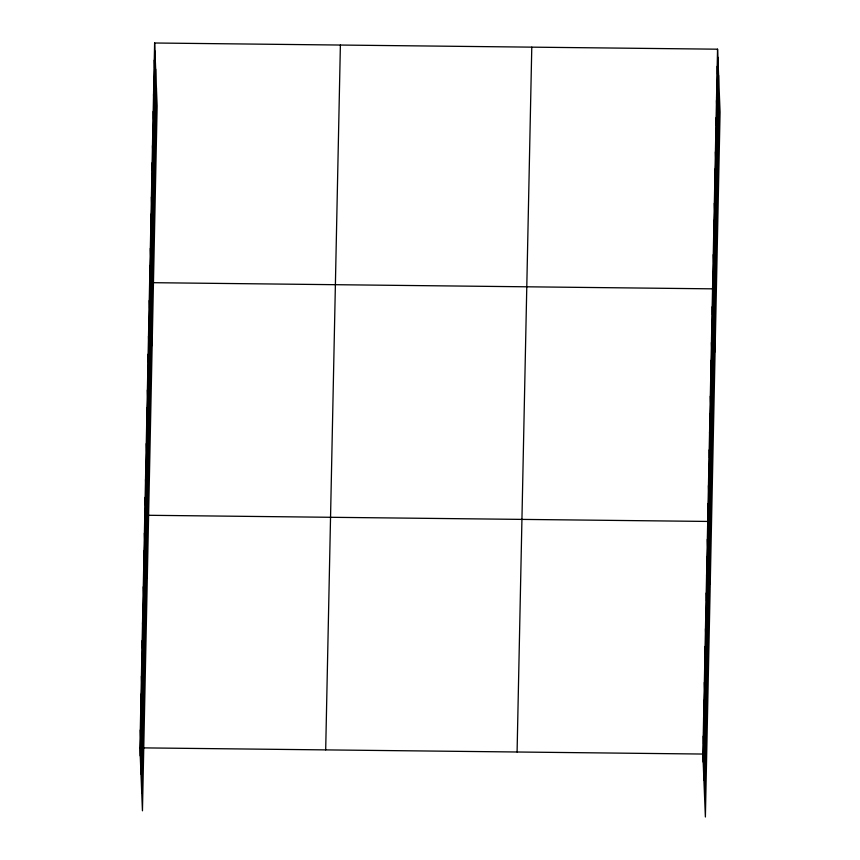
<?xml version="1.0" encoding="UTF-8"?>
<svg xmlns="http://www.w3.org/2000/svg" width="860" height="860" viewBox="0 0 860 860"><rect width="100%" height="100%" fill="white"/><g stroke="black" fill="none" stroke-linecap="round" stroke-linejoin="round"><path stroke-width="1.29" d="M154.617 43L157.143 105.952L142.448 810.808L139.922 747.845L154.617 43L717.552 49.192L720.078 112.155L705.383 817L702.856 754.048L717.552 49.192M140.245 755.875L154.94 51.02M140.975 774L155.671 69.155M141.728 792.673L156.412 87.828M325.693 749.899L340.388 45.042M517.086 751.995L531.781 47.149M703.179 762.067L717.874 57.222M703.91 780.192L718.595 75.347M704.652 798.875L719.347 94.019M148.748 515.29L707.705 521.439L710.231 584.402M139.922 747.845L702.856 754.048M717.186 66.317L717.509 74.336M716.832 83.431L717.154 91.45M716.477 100.545L716.799 108.575M716.122 117.669L716.445 125.689M715.767 134.784L716.09 142.803M715.402 151.898L715.724 159.928M715.047 169.022L715.37 177.042M714.692 186.136L715.015 194.156M714.337 203.261L714.66 211.28M713.983 220.375L714.305 228.394M713.628 237.489L713.94 245.508M713.262 254.614L713.585 262.633M712.908 271.728L713.23 279.747M715.079 351.804L712.553 288.842L149.619 282.65L152.145 345.602M712.177 306.74L712.499 314.76M711.811 324.629L712.134 332.648M711.435 342.517L711.758 350.547M711.059 360.415L711.381 368.435M710.683 378.303L711.005 386.323M710.317 396.202L710.639 404.221M709.941 414.09L710.263 422.11M709.564 431.978L709.887 440.008M709.199 449.877L709.521 457.896M708.823 467.765L709.145 475.784M708.446 485.663L708.769 493.683M708.081 503.551L708.404 511.571M707.328 539.338L707.651 547.358M706.963 557.226L707.286 565.246M706.587 575.125L706.909 583.144M706.211 593.013L706.533 601.033M705.834 610.901L706.157 618.931M705.469 628.8L705.791 636.819M705.092 646.688L705.415 654.707M704.716 664.587L705.039 672.606M704.351 682.475L704.673 690.494M703.975 700.362L704.297 708.393M703.598 718.261L703.921 726.281M703.233 736.149L703.555 744.169M154.262 60.114L154.585 68.144M153.897 77.239L154.22 85.258M153.542 94.353L153.865 102.372M153.188 111.467L153.51 119.497M152.833 128.591L153.155 136.611M152.478 145.705L152.8 153.725M152.112 162.82L152.435 170.85M151.758 179.944L152.08 187.964M151.403 197.058L151.725 205.078M151.048 214.172L151.371 222.202M150.694 231.297L151.016 239.316M150.339 248.411L150.661 256.43M149.973 265.536L150.296 273.555M149.242 300.538L149.565 308.557M148.877 318.437L149.199 326.456M148.5 336.325L148.823 344.344M148.124 354.212L148.447 362.243M147.759 372.111L148.081 380.131M147.382 389.999L147.705 398.019M147.006 407.898L147.329 415.917M146.641 425.786L146.963 433.805M146.264 443.674L146.587 451.704M145.888 461.573L146.211 469.592M145.523 479.461L145.845 487.48M145.147 497.36L145.469 505.379M144.77 515.247L147.297 578.199M144.394 533.146L144.716 541.166M144.028 551.034L144.351 559.054M143.652 568.922L143.975 576.942M143.276 586.821L143.599 594.841M142.91 604.709L143.233 612.728M142.534 622.608L142.857 630.627M142.158 640.496L142.48 648.515M141.792 658.384L142.115 666.403M141.416 676.283L141.739 684.302M141.04 694.17L141.362 702.19M140.674 712.069L140.997 720.089M140.298 729.957L140.621 737.977"/></g></svg>
